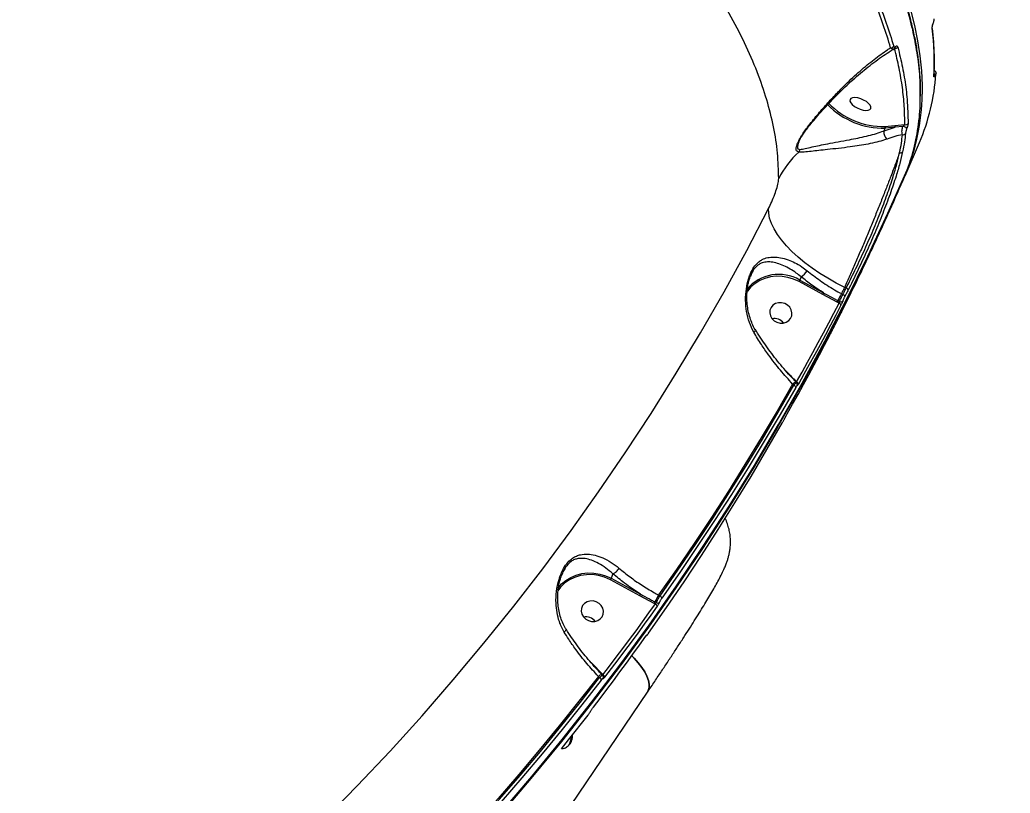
# Model space of a CAD drawing. Header units: millimetres. Extents: x -4688 to 6829, y -6350 to 4771.
# Drawn here: x 2417.5 to 2811.9, y 279 to 587 of the extents above; entities that cross this region are included whole.
import ezdxf

# ---------------------------------------------------------------- set-up
doc = ezdxf.new("R2010")
doc.units = ezdxf.units.MM
for name, color, linetype in [('DIKOM_ОБЪЕКТ', 7, 'Continuous'), ('DIKOM_РАЗМЕР_ЗОНА', 7, 'Continuous'), ('DIKOM_РАЗМЕР_ОБЪЕКТА', 7, 'Continuous')]:
    doc.layers.add(name, color=color, linetype=linetype)
doc.styles.add('style1', font='arial.ttf', dxfattribs={"width": 0.8})
doc.dimstyles.new('1-50', dxfattribs={"dimtxt": 300, "dimasz": 200, "dimexe": 100, "dimexo": 0, "dimgap": 100, "dimtad": 1, "dimtxsty": 'style1', "dimcen": 200, "dimclrd": 7, "dimclre": 7, "dimclrt": 7, "dimadec": 1, "dimazin": 2, "dimtfac": 1, "dimtmove": 0, "dimatfit": 2, "dimfxl": 0, "dimlwd": 25, "dimlwe": 18, "dimarcsym": 0})

# ---------------------------------------------------------------- blocks, each defined once
blk = doc.blocks.new('*D9')
at = {"layer": 'Defpoints', "color": 0, "transparency": 16777216}
for p in [(2285.35, 2926.08), (233.68, -3329.73), (5655.58, -3329.73)]:
    blk.add_point(p, dxfattribs=at)
at = {"layer": 'DIKOM_РАЗМЕР_ОБЪЕКТА', "color": 7, "lineweight": 18, "transparency": 16777216}
for p, q in [((2285.35, 2926.08), (5755.58, 2926.08)), ((233.68, -3329.73), (5755.58, -3329.73))]:
    blk.add_line(p, q, dxfattribs=at)
at = {"layer": 'DIKOM_РАЗМЕР_ОБЪЕКТА', "color": 7, "lineweight": 25, "transparency": 16777216}
blk.add_line((5655.58, 2726.08), (5655.58, -3129.73), dxfattribs=at)
at = {"layer": 'DIKOM_РАЗМЕР_ОБЪЕКТА', "color": 7, "transparency": 16777216}
for points in [[(5622.24, 2726.08), (5688.91, 2726.08), (5655.58, 2926.08)], [(5622.24, -3129.73), (5688.91, -3129.73), (5655.58, -3329.73)]]:
    blk.add_solid(points, dxfattribs=at)
at = {"layer": 'DIKOM_РАЗМЕР_ОБЪЕКТА', "color": 7, "transparency": 16777216, "insert": (5402.4, -130.27), "char_height": 300, "attachment_point": 5, "rotation": 90, "style": 'style1'}
blk.add_mtext('6250', dxfattribs=at)
blk = doc.blocks.new('*D10')
at = {"layer": 'Defpoints', "color": 0, "transparency": 16777216}
for p in [(2960.09, 4770.95), (741.18, -5330.34), (6729.08, -5330.34)]:
    blk.add_point(p, dxfattribs=at)
at = {"layer": 'DIKOM_РАЗМЕР_ЗОНА', "color": 7, "lineweight": 18, "transparency": 16777216}
for p, q in [((2960.09, 4770.95), (6829.08, 4770.95)), ((741.18, -5330.34), (6829.08, -5330.34))]:
    blk.add_line(p, q, dxfattribs=at)
at = {"layer": 'DIKOM_РАЗМЕР_ЗОНА', "color": 7, "lineweight": 25, "transparency": 16777216}
blk.add_line((6729.08, 4570.95), (6729.08, -5130.34), dxfattribs=at)
at = {"layer": 'DIKOM_РАЗМЕР_ЗОНА', "color": 7, "transparency": 16777216}
for points in [[(6695.74, 4570.95), (6762.41, 4570.95), (6729.08, 4770.95)], [(6695.74, -5130.34), (6762.41, -5130.34), (6729.08, -5330.34)]]:
    blk.add_solid(points, dxfattribs=at)
at = {"layer": 'DIKOM_РАЗМЕР_ЗОНА', "color": 7, "transparency": 16777216, "insert": (6475.9, -93.77), "char_height": 300, "attachment_point": 5, "rotation": 90, "style": 'style1'}
blk.add_mtext('10100', dxfattribs=at)
blk = doc.blocks.new('*D11')
at = {"layer": 'Defpoints', "color": 0, "transparency": 16777216}
for p in [(3703.08, 2652.76), (-3188.42, -47.63), (-3188.42, -4921.77)]:
    blk.add_point(p, dxfattribs=at)
at = {"layer": 'DIKOM_РАЗМЕР_ОБЪЕКТА', "color": 7, "lineweight": 18, "transparency": 16777216}
for p, q in [((3703.08, 2652.76), (3703.08, -5021.77)), ((-3188.42, -47.63), (-3188.42, -5021.77))]:
    blk.add_line(p, q, dxfattribs=at)
at = {"layer": 'DIKOM_РАЗМЕР_ОБЪЕКТА', "color": 7, "lineweight": 25, "transparency": 16777216}
blk.add_line((3503.08, -4921.77), (-2988.42, -4921.77), dxfattribs=at)
at = {"layer": 'DIKOM_РАЗМЕР_ОБЪЕКТА', "color": 7, "transparency": 16777216}
for points in [[(-2988.42, -4888.44), (-2988.42, -4955.11), (-3188.42, -4921.77)], [(3503.08, -4888.44), (3503.08, -4955.11), (3703.08, -4921.77)]]:
    blk.add_solid(points, dxfattribs=at)
at = {"layer": 'DIKOM_РАЗМЕР_ОБЪЕКТА', "color": 7, "transparency": 16777216, "insert": (4.08, -4668.6), "char_height": 300, "attachment_point": 5, "style": 'style1'}
blk.add_mtext('6900', dxfattribs=at)
blk = doc.blocks.new('*D12')
at = {"layer": 'Defpoints', "color": 0, "transparency": 16777216}
for p in [(4937.72, 2926.08), (-4688.42, -671.13), (4937.72, -6249.77)]:
    blk.add_point(p, dxfattribs=at)
at = {"layer": 'DIKOM_РАЗМЕР_ЗОНА', "color": 7, "lineweight": 18, "transparency": 16777216}
for p, q in [((4937.72, 2926.08), (4937.72, -6349.77)), ((-4688.42, -671.13), (-4688.42, -6349.77))]:
    blk.add_line(p, q, dxfattribs=at)
at = {"layer": 'DIKOM_РАЗМЕР_ЗОНА', "color": 7, "lineweight": 25, "transparency": 16777216}
blk.add_line((-4488.42, -6249.77), (4737.72, -6249.77), dxfattribs=at)
at = {"layer": 'DIKOM_РАЗМЕР_ЗОНА', "color": 7, "transparency": 16777216}
for points in [[(-4488.42, -6216.44), (-4488.42, -6283.11), (-4688.42, -6249.77)], [(4737.72, -6216.44), (4737.72, -6283.11), (4937.72, -6249.77)]]:
    blk.add_solid(points, dxfattribs=at)
at = {"layer": 'DIKOM_РАЗМЕР_ЗОНА', "color": 7, "transparency": 16777216, "insert": (124.65, -5996.6), "char_height": 300, "attachment_point": 5, "style": 'style1'}
blk.add_mtext('9650', dxfattribs=at)

msp = doc.modelspace()

# ---------------------------------------------------------------- linework, layer by layer
at = {"layer": 'DIKOM_ОБЪЕКТ', "color": 7, "linetype": 'Continuous', "lineweight": 15}
for p, q in [((2781.259, 585.485), (2781.287, 585.55)), ((2781.273, 585.6), (2781.301, 585.666)), ((2766.288, 576.068), (2766.281, 576.054)), ((2781.594, 564.688), (2781.594, 564.688)), ((2782.04, 565.011), (2782.02, 564.965)), ((2762.039, 544.48), (2766.012, 544.872)), ((2766.012, 544.872), (2769.965, 545.241)), ((2769.183, 544.519), (2766.14, 544.179)), ((2761.749, 542.82), (2761.75, 542.823)), ((2761.75, 542.823), (2766.14, 544.179)), ((2761.75, 542.823), (2762.167, 543.787)), ((2766.14, 544.179), (2762.167, 543.787)), ((2770.032, 524.838), (2775.772, 538.092)), ((2769.238, 523.141), (2770.635, 526.422)), ((2770.944, 527.244), (2770.961, 527.285)), ((2708.631, 485.178), (2708.457, 484.756)), ((2737.265, 477.648), (2727.826, 482.743)), ((2728.615, 484.628), (2728.129, 483.337)), ((2728.129, 483.337), (2737.569, 478.243)), ((2742.998, 474.597), (2737.265, 477.648)), ((2744.723, 477.926), (2745.303, 477.613)), ((2746.614, 480.177), (2746.006, 480.434)), ((2743.781, 474.175), (2742.998, 474.597)), ((2743.286, 475.152), (2743.969, 474.783)), ((2740.399, 462.074), (2740.429, 462.128)), ((2722.193, 447.61), (2722.32, 447.48)), ((2725.768, 441.433), (2725.289, 441.922)), ((2726.691, 442.646), (2726.673, 442.661)), ((2726.867, 442.466), (2726.691, 442.646)), ((2726.851, 442.514), (2726.831, 442.503)), ((2633.266, 365.687), (2633.161, 365.384)), ((2664.426, 357.659), (2652.689, 363.994)), ((2653.671, 366.393), (2652.993, 364.589)), ((2652.993, 364.589), (2664.73, 358.254)), ((2670.172, 354.601), (2664.426, 357.659)), ((2670.46, 355.156), (2670.977, 354.877)), ((2671.897, 357.931), (2672.478, 357.617)), ((2670.62, 354.359), (2670.172, 354.601)), ((2644.635, 331.38), (2645.117, 330.887)), ((2645.117, 330.887), (2649.639, 326.207)), ((2648.379, 325.029), (2647.917, 325.502)), ((2649.32, 326.226), (2649.309, 326.235)), ((2649.607, 325.931), (2649.32, 326.226)), ((2649.639, 326.207), (2649.732, 326.112)), ((2550.036, 145.771), (2667.44, 319.204))]:
    msp.add_line(p, q, dxfattribs=at)
at = {"layer": 'DIKOM_ОБЪЕКТ', "color": 7, "linetype": 'Continuous', "lineweight": 15, "flags": 128}
for points in [[(2772.216, 590.894), (2773.803, 584.708), (2775.062, 578.611), (2775.992, 572.61), (2776.592, 566.71), (2776.862, 560.914), (2776.864, 557.358)], [(2781.258, 585.482), (2781.272, 585.526), (2781.273, 585.6)], [(2781.289, 585.553), (2781.3, 585.592), (2781.301, 585.666)], [(2781.593, 564.685), (2781.58, 564.584), (2781.529, 564.416)], [(2782.431, 565.647), (2782.417, 565.54), (2782.367, 565.381)], [(2748.143, 555.202), (2748.116, 554.612), (2748.426, 553.928), (2749.05, 553.205), (2749.936, 552.503), (2751.012, 551.877), (2752.192, 551.379), (2753.38, 551.049), (2754.479, 550.914), (2755.401, 550.984), (2756.07, 551.255), (2756.433, 551.703), (2756.461, 552.293), (2756.15, 552.977), (2755.527, 553.7), (2754.641, 554.402), (2753.564, 555.028), (2752.384, 555.526), (2751.197, 555.856), (2750.098, 555.991), (2749.176, 555.921), (2748.506, 555.65), (2748.143, 555.202)], [(2770.635, 526.422), (2762.926, 509.126), (2754.881, 491.977), (2746.504, 474.981), (2737.797, 458.143), (2728.763, 441.468), (2719.404, 424.962), (2709.723, 408.63), (2699.723, 392.475), (2689.407, 376.504), (2678.779, 360.721), (2667.841, 345.131), (2656.597, 329.738), (2645.05, 314.548), (2633.203, 299.564), (2621.061, 284.792), (2608.627, 270.235)], [(2608.936, 271.056), (2621.37, 285.613), (2633.512, 300.385), (2645.358, 315.369), (2656.905, 330.559), (2668.15, 345.952), (2679.087, 361.542), (2689.716, 377.325), (2700.032, 393.297), (2710.031, 409.451), (2719.712, 425.784), (2729.071, 442.29), (2738.106, 458.964), (2746.813, 475.802), (2755.19, 492.798), (2763.234, 509.947), (2770.944, 527.244)], [(2770.643, 526.55), (2770.648, 526.51), (2770.635, 526.422)], [(2770.649, 526.456), (2770.694, 526.611), (2770.708, 526.702)], [(2538.566, 268.314), (2551.89, 281.931), (2564.932, 295.782), (2577.687, 309.865), (2590.151, 324.173), (2602.321, 338.703), (2614.191, 353.45), (2625.759, 368.409), (2637.021, 383.576), (2647.972, 398.945), (2658.611, 414.512), (2668.933, 430.271), (2678.934, 446.219), (2688.613, 462.349), (2697.965, 478.657), (2706.989, 495.137), (2715.68, 511.784)], [(2746.006, 480.434), (2742.602, 482.167), (2739.285, 484.033), (2736.086, 486.016), (2733.033, 488.097), (2730.155, 490.258), (2727.477, 492.479), (2725.025, 494.739), (2722.82, 497.019), (2720.883, 499.296), (2719.231, 501.551), (2717.879, 503.762), (2716.84, 505.911), (2716.124, 507.976), (2715.736, 509.94), (2715.68, 511.784)], [(2727.826, 482.743), (2725.674, 483.725), (2723.411, 484.413), (2721.086, 484.791), (2718.75, 484.852), (2716.454, 484.593), (2714.248, 484.022), (2712.18, 483.15), (2710.297, 481.996), (2708.638, 480.585), (2707.24, 478.949), (2707.115, 478.773)], [(2746.006, 480.434), (2745.846, 480.12), (2745.686, 479.807), (2745.526, 479.493), (2745.366, 479.18), (2745.205, 478.866), (2745.045, 478.553), (2744.884, 478.24), (2744.723, 477.926)], [(2745.303, 477.613), (2745.468, 477.934), (2745.632, 478.254), (2745.796, 478.574), (2745.96, 478.895), (2746.124, 479.215), (2746.287, 479.536), (2746.451, 479.856), (2746.614, 480.177)], [(2747.366, 479.35), (2747.202, 479.029), (2747.038, 478.708), (2746.874, 478.387), (2746.71, 478.067), (2746.546, 477.746), (2746.382, 477.425), (2746.218, 477.105), (2746.053, 476.784)], [(2717.921, 467.159), (2719.033, 466.531), (2720.27, 466.205), (2721.532, 466.209), (2722.717, 466.542), (2723.729, 467.177), (2724.485, 468.063), (2724.925, 469.127), (2725.013, 470.284), (2724.741, 471.44), (2724.133, 472.501), (2723.236, 473.382), (2722.124, 474.01), (2720.887, 474.336), (2719.625, 474.332), (2718.44, 473.999), (2717.428, 473.364), (2716.672, 472.479), (2716.232, 471.414), (2716.144, 470.257), (2716.416, 469.101), (2717.024, 468.04), (2717.921, 467.159)], [(2726.843, 442.8), (2729.023, 446.69), (2731.185, 450.589), (2733.33, 454.497), (2735.456, 458.414), (2737.564, 462.341), (2739.654, 466.276), (2741.727, 470.221), (2743.781, 474.175)], [(2744.529, 473.341), (2742.473, 469.384), (2740.399, 465.436), (2738.307, 461.497), (2736.197, 457.567), (2734.069, 453.647), (2731.923, 449.735), (2729.759, 445.833), (2727.577, 441.94)], [(2710.402, 463.637), (2710.425, 463.579), (2710.432, 463.42), (2710.375, 463.231), (2710.255, 463.016), (2710.076, 462.782), (2709.844, 462.535)], [(2740.803, 462.825), (2740.968, 463.145), (2741.132, 463.466), (2741.296, 463.787), (2741.46, 464.107), (2741.624, 464.428), (2741.788, 464.749), (2741.952, 465.07), (2742.115, 465.391)], [(2723.099, 430.034), (2725.281, 433.927), (2727.445, 437.829), (2729.591, 441.74), (2731.719, 445.661), (2733.829, 449.591), (2735.921, 453.53), (2737.995, 457.477), (2740.051, 461.434)], [(2725.289, 441.922), (2719.092, 431.152), (2712.757, 420.457), (2706.285, 409.837), (2699.677, 399.295), (2692.933, 388.832), (2686.054, 378.45), (2679.042, 368.149), (2671.897, 357.931)], [(2672.478, 357.617), (2679.608, 367.814), (2686.606, 378.094), (2693.471, 388.455), (2700.202, 398.896), (2706.798, 409.416), (2713.258, 420.013), (2719.581, 430.686), (2725.768, 441.433)], [(2726.502, 440.573), (2720.31, 429.817), (2713.981, 419.136), (2707.516, 408.53), (2700.914, 398.002), (2694.178, 387.552), (2687.308, 377.183), (2680.304, 366.894), (2673.168, 356.689)], [(2667.918, 342.73), (2675.054, 352.935), (2682.057, 363.224), (2688.928, 373.593), (2695.664, 384.043), (2702.265, 394.571), (2708.731, 405.177), (2715.06, 415.859), (2721.251, 426.615)], [(2652.689, 363.994), (2650.419, 365.006), (2648.03, 365.691), (2645.581, 366.033), (2643.131, 366.023), (2640.738, 365.661), (2638.462, 364.957), (2636.356, 363.928), (2634.471, 362.597), (2632.854, 360.998), (2631.806, 359.593)], [(2631.835, 360.608), (2631.853, 360.634), (2633.288, 362.314), (2634.991, 363.763), (2636.923, 364.951), (2639.044, 365.85), (2641.307, 366.443), (2643.664, 366.715), (2646.062, 366.661), (2648.451, 366.282), (2650.778, 365.586), (2652.993, 364.589)], [(2642.871, 348.364), (2643.983, 347.736), (2645.22, 347.41), (2646.482, 347.414), (2647.667, 347.747), (2648.678, 348.382), (2649.435, 349.268), (2649.875, 350.332), (2649.963, 351.489), (2649.691, 352.645), (2649.083, 353.706), (2648.186, 354.587), (2647.074, 355.215), (2645.837, 355.541), (2644.575, 355.537), (2643.39, 355.204), (2642.378, 354.569), (2641.622, 353.684), (2641.182, 352.619), (2641.094, 351.462), (2641.365, 350.306), (2641.974, 349.245), (2642.871, 348.364)], [(2649.732, 326.112), (2652.399, 329.605), (2655.051, 333.109), (2657.686, 336.624), (2660.305, 340.15), (2662.908, 343.686), (2665.495, 347.233), (2668.066, 350.791), (2670.62, 354.359)], [(2671.308, 353.426), (2668.752, 349.855), (2666.179, 346.295), (2663.59, 342.745), (2660.984, 339.205), (2658.363, 335.677), (2655.726, 332.159), (2653.072, 328.652), (2650.403, 325.156)], [(2645.924, 313.25), (2648.594, 316.746), (2651.247, 320.253), (2653.885, 323.771), (2656.506, 327.299), (2659.111, 330.839), (2661.701, 334.388), (2664.273, 337.949), (2666.83, 341.52)], [(2661.191, 333.688), (2662.126, 332.76), (2663.788, 330.933), (2665.214, 329.108), (2666.381, 327.314), (2667.268, 325.583), (2667.861, 323.944), (2668.149, 322.426), (2668.127, 321.053), (2667.796, 319.851), (2667.44, 319.204)], [(2667.44, 319.203), (2667.796, 319.851), (2668.127, 321.053), (2668.149, 322.426), (2667.861, 323.944), (2667.268, 325.583), (2666.381, 327.314), (2665.214, 329.108), (2663.788, 330.933), (2662.126, 332.76), (2661.191, 333.688)], [(2647.917, 325.502), (2640.185, 315.604), (2632.325, 305.798), (2624.336, 296.083), (2616.221, 286.462), (2607.98, 276.934), (2599.614, 267.503), (2591.124, 258.169), (2582.513, 248.933)], [(2583.105, 248.613), (2591.699, 257.831), (2600.17, 267.148), (2608.519, 276.561), (2616.743, 286.069), (2624.843, 295.671), (2632.816, 305.366), (2640.662, 315.153), (2648.379, 325.029)], [(2649.049, 324.074), (2641.325, 314.189), (2633.473, 304.394), (2625.493, 294.691), (2617.387, 285.081), (2609.156, 275.565), (2600.8, 266.145), (2592.322, 256.821), (2583.721, 247.594)], [(2633.277, 296.711), (2636.075, 300.23), (2643.799, 310.115)]]:
    msp.add_lwpolyline(points, dxfattribs=at)
at = {"layer": 'DIKOM_ОБЪЕКТ', "color": 7, "linetype": 'Continuous', "lineweight": 15}
for centre, radius, start, end in [((2780.125, 583.905), 0.779, 336.22393, 7.29527), ((2679.154, 570.326), 102.545, 356.69628, 7.43285), ((2764.549, 576.932), 1.114, 257.4949, 333.16668), ((2766.144, 576.639), 1.109, 254.96517, 333.19747), ((2765.936, 576.24), 0.392, 334.01444, 6.882), ((2698.83, 571.126), 83.734, 336.76437, 356.06554), ((2781.311, 564.847), 0.719, 9.45222, 62.71905), ((2781.32, 564.889), 0.73, 9.60771, 63.72167), ((2691.968, 558.214), 84.9, 336.85075, 359.42214), ((2761.681, 575.35), 31.567, 224.55321, 270.88315), ((2761.518, 574.932), 30.457, 224.05296, 270.9801), ((2761.576, 544.036), 0.642, 337.18364, 43.7782), ((2765.549, 544.428), 0.642, 337.18371, 43.77738), ((2769.007, 542.155), 2.371, 42.16288, 85.74482), ((2770.327, 546.218), 1.042, 249.68563, 332.64176), ((2769.332, 542.21), 1.035, 250.66254, 330.57409), ((2751.381, 507.958), 35.394, 131.9268, 153.40014), ((2725.609, 535.857), 2.639, 323.57753, 349.30417), ((2768.29, 535.061), 1.021, 246.25864, 322.47115), ((2770.023, 527.632), 1, 336.53088, 339.70003), ((2719.772, 469.059), 16.544, 59.65906, 139.94818), ((2725.681, 489.902), 6.035, 299.08603, 332.02114), ((2723.324, 485.415), 5.235, 329.30118, 336.61155), ((2732.764, 480.321), 5.235, 329.30118, 336.61155), ((2770.32, 462.906), 29.678, 149.59533, 155.63132), ((2745.014, 476.598), 1.056, 10.15387, 74.09547), ((2746.329, 479.163), 1.053, 10.21056, 74.26705), ((2737.879, 477.601), 5.936, 329.59533, 335.63132), ((2743.492, 473.163), 1.052, 9.71827, 74.09092), ((2744.483, 475.629), 0.99, 238.75303, 324.99365), ((2717.891, 463.126), 4.901, 39.74069, 99.44258), ((2717.893, 463.131), 4.896, 39.29929, 99.47653), ((2726.99, 440.4), 2.283, 97.97059, 138.17575), ((2726.507, 441.77), 1.083, 9.027, 71.96942), ((2726.36, 441.704), 0.947, 342.90575, 58.7718), ((2725.424, 440.396), 1.092, 9.34458, 71.65489), ((2726.237, 441.691), 0.915, 331.50314, 351.73172), ((2648.187, 366.667), 5.236, 329.30135, 336.61162), ((2659.924, 360.332), 5.235, 329.30142, 336.61162), ((2665.053, 357.605), 5.936, 329.59556, 335.63141), ((2697.494, 342.911), 29.678, 149.59556, 155.63141), ((2671.499, 355.74), 1.009, 238.84387, 317.30274), ((2671.993, 356.536), 1.185, 7.39161, 65.82488), ((2670.137, 353.283), 1.18, 6.99587, 65.80314), ((2642.841, 344.332), 4.9, 39.32957, 99.44626), ((2642.843, 344.336), 4.896, 39.29931, 99.47652), ((2666.6, 342.663), 0.946, 302.87101, 325.23323), ((2649.578, 324.036), 2.215, 96.96004, 138.56897), ((2647.832, 323.933), 1.225, 6.59669, 63.47109), ((2648.933, 327.029), 1.084, 299.09508, 310.66968), ((2648.99, 325.151), 0.913, 323.88578, 355.16612), ((2649.195, 325.022), 1.215, 6.31642, 63.75843)]:
    msp.add_arc(centre, radius, start, end, dxfattribs=at)
for points, knots in [([(2776.056, 556.302), (2776.08, 558.475), (2776.139, 563.83), (2775.199, 572.391), (2773.476, 581.884), (2771.051, 591.188), (2767.646, 601.449), (2763.03, 612.713), (2757.15, 624.625), (2750.511, 636.267), (2743.504, 647.204), (2735.97, 657.871), (2728.086, 668.141), (2718.854, 679.294), (2708.091, 691.324), (2695.989, 703.806), (2683.517, 715.789), (2671.248, 726.86), (2658.777, 737.489), (2646.315, 747.571), (2632.495, 758.207), (2617.217, 769.354), (2600.908, 780.586), (2584.681, 791.18), (2569.19, 800.799), (2553.852, 809.882), (2538.879, 818.359), (2522.141, 827.419), (2503.562, 836.967), (2483.726, 846.561), (2464.364, 855.39), (2446.196, 863.211), (2428.496, 870.41), (2411.47, 876.955), (2393, 883.65), (2373.098, 890.379), (2352.475, 896.786), (2332.698, 902.414), (2314.447, 907.155), (2296.942, 911.284), (2280.361, 914.804), (2263.792, 917.962), (2252.945, 919.692), (2247.377, 920.58)], [0, 0, 0, 0, 0.0172243, 0.0424445, 0.0651596, 0.0879185, 0.1101023, 0.1383378, 0.1666578, 0.1918184, 0.2170386, 0.2397537, 0.2625126, 0.2846964, 0.3129319, 0.3412519, 0.3664125, 0.3916327, 0.4143478, 0.4371067, 0.4592905, 0.4865085, 0.513802, 0.5380357, 0.5623228, 0.5841816, 0.6060795, 0.6274159, 0.6556515, 0.6839715, 0.7091321, 0.7343525, 0.7570676, 0.7798265, 0.8020104, 0.830246, 0.858566, 0.8837266, 0.908947, 0.9316621, 0.9544211, 0.9766049, 1, 1, 1, 1]), ([(2776.223, 556.574), (2776.24, 557.705), (2776.284, 560.622), (2776.02, 565.435), (2775.47, 570.997), (2774.611, 576.657), (2773.459, 582.411), (2772.009, 588.264), (2770.26, 594.216), (2768.214, 600.264), (2765.877, 606.386), (2763.258, 612.559), (2760.364, 618.764), (2757.197, 624.997), (2753.757, 631.262), (2750.045, 637.561), (2746.058, 643.895), (2741.796, 650.266), (2737.259, 656.676), (2732.444, 663.127), (2727.35, 669.621), (2721.975, 676.157), (2716.335, 682.72), (2710.452, 689.282), (2704.346, 695.819), (2698.026, 702.323), (2691.489, 708.797), (2684.733, 715.244), (2677.757, 721.667), (2670.559, 728.066), (2663.136, 734.445), (2655.488, 740.805), (2647.61, 747.147), (2639.501, 753.474), (2631.174, 759.773), (2622.666, 766.018), (2614.007, 772.185), (2605.211, 778.264), (2596.27, 784.263), (2587.183, 790.182), (2577.951, 796.021), (2568.574, 801.781), (2559.051, 807.46), (2549.384, 813.059), (2539.571, 818.578), (2529.613, 824.018), (2519.519, 829.371), (2509.316, 834.624), (2499.038, 839.76), (2488.703, 844.769), (2478.317, 849.648), (2467.879, 854.399), (2457.389, 859.022), (2446.846, 863.517), (2436.251, 867.883), (2425.604, 872.122), (2414.906, 876.231), (2404.156, 880.212), (2393.359, 884.062), (2382.539, 887.774), (2371.732, 891.333), (2360.964, 894.731), (2350.245, 897.966), (2339.574, 901.038), (2328.949, 903.948), (2318.37, 906.696), (2307.838, 909.282), (2297.353, 911.706), (2286.916, 913.967), (2276.525, 916.066), (2266.187, 917.998), (2256.618, 919.658), (2250.543, 920.594), (2247.859, 921.008)], [0, 0, 0, 0, 0.00891475, 0.02298985, 0.03707065, 0.05116787, 0.06529699, 0.0794733, 0.09371197, 0.10802816, 0.12238957, 0.13669763, 0.15093476, 0.16511819, 0.17926362, 0.1933868, 0.20750353, 0.22162833, 0.23577309, 0.2499537, 0.26418608, 0.27848619, 0.29284953, 0.30719125, 0.32144753, 0.33564317, 0.34979432, 0.36391711, 0.37802766, 0.39214208, 0.40627161, 0.42043185, 0.43463887, 0.44890876, 0.46325337, 0.47759928, 0.49184616, 0.50604714, 0.52021372, 0.5343574, 0.54848969, 0.5626221, 0.57676378, 0.59092474, 0.60511644, 0.6193503, 0.63363774, 0.64794346, 0.66220631, 0.67642032, 0.69059696, 0.7047476, 0.71888366, 0.73301654, 0.74715644, 0.76131217, 0.77549513, 0.78971666, 0.80398813, 0.81829782, 0.8325811, 0.8468089, 0.86099645, 0.87515506, 0.88929604, 0.90343072, 0.91757027, 0.93172237, 0.94589834, 0.96010946, 0.97436697, 0.98867395, 1, 1, 1, 1]), ([(2719.734, 523.806), (2719.65, 527.144), (2719.483, 533.831), (2717.825, 544.316), (2715.133, 555.114), (2711.291, 566.268), (2706.313, 577.742), (2700.95, 588.04), (2695.666, 596.999), (2690.817, 604.557), (2685.534, 612.179), (2679.992, 619.627), (2674.25, 626.875), (2668.344, 633.922), (2662.099, 640.99), (2655.652, 647.928), (2649.04, 654.72), (2640.69, 662.934), (2630.189, 672.7), (2617.578, 683.664), (2604.633, 694.244), (2591.836, 704.121), (2578.903, 713.585), (2566.06, 722.527), (2551.996, 731.857), (2536.642, 741.524), (2520.239, 751.278), (2503.846, 760.501), (2488.025, 768.941), (2472.376, 776.865), (2457.137, 784.202), (2440.747, 791.7), (2423.191, 799.281), (2404.806, 806.712), (2386.776, 813.527), (2369.678, 819.563), (2353.042, 825.04), (2337.091, 829.931), (2321.339, 834.4), (2305.802, 838.486), (2295.524, 840.894), (2290.381, 842.1)], [0, 0, 0, 0, 0.0313056, 0.0627088, 0.094172, 0.1257342, 0.1577317, 0.1898334, 0.2100088, 0.2301841, 0.2504641, 0.2707441, 0.2892201, 0.307696, 0.3262521, 0.3448083, 0.3622402, 0.3796889, 0.4095383, 0.4394719, 0.4670327, 0.4946595, 0.5199016, 0.5451944, 0.5696679, 0.5995663, 0.6295489, 0.6571544, 0.684826, 0.7101086, 0.7354418, 0.7599541, 0.7899271, 0.8199843, 0.847658, 0.8753979, 0.9007423, 0.9261373, 0.9507092, 0.9753315, 1, 1, 1, 1]), ([(2764.308, 575.845), (2763.384, 578.882), (2761.536, 584.962), (2757.871, 594.314), (2753.607, 603.821), (2750.174, 610.282), (2748.457, 613.516)], [0, 0, 0, 0, 0.248874, 0.4981941, 0.7488692, 1, 1, 1, 1]), ([(2749.654, 614.187), (2751.361, 610.975), (2754.778, 604.545), (2759.048, 595.044), (2762.74, 585.64), (2764.608, 579.502), (2765.543, 576.43)], [0, 0, 0, 0, 0.2488739, 0.4981939, 0.748869, 1, 1, 1, 1]), ([(2780.837, 583.591), (2780.832, 583.668), (2780.821, 583.84), (2780.865, 584.226), (2780.962, 584.689), (2781.102, 585.173), (2781.216, 585.457), (2781.273, 585.6)], [0, 0, 0, 0, 0.1741801, 0.389583, 0.5958005, 0.7978792, 1, 1, 1, 1]), ([(2780.897, 584.007), (2780.897, 584.006), (2780.897, 584.005), (2780.896, 584.079), (2780.908, 584.232), (2780.95, 584.495), (2781.032, 584.844), (2781.144, 585.205), (2781.225, 585.399), (2781.259, 585.482)], [0, 0, 0, 0, 0.0559471, 0.1515355, 0.2848348, 0.4482282, 0.6430364, 0.8475907, 1, 1, 1, 1]), ([(2781.593, 564.685), (2781.642, 565.623), (2781.783, 568.336), (2781.785, 572.903), (2781.529, 578.398), (2781.108, 582.137), (2780.898, 584.002)], [0, 0, 0, 0, 0.1499053, 0.433613, 0.7174317, 1, 1, 1, 1]), ([(2781.286, 585.554), (2781.3, 585.584), (2781.382, 585.762), (2781.461, 585.982), (2781.5, 586.154), (2781.501, 586.158)], [0, 0, 0, 0, 0.165758, 0.9809043, 1, 1, 1, 1]), ([(2781.301, 585.666), (2781.339, 585.759), (2781.415, 585.947), (2781.506, 586.264), (2781.568, 586.566), (2781.595, 586.816), (2781.587, 586.927), (2781.583, 586.977)], [0, 0, 0, 0, 0.20396626, 0.40801179, 0.61352174, 0.82653603, 1, 1, 1, 1]), ([(2781.501, 586.158), (2781.543, 586.334), (2781.636, 586.716), (2781.683, 587.107), (2781.641, 587.342), (2781.631, 587.399)], [0, 0, 0, 0, 0.3935792, 0.8523347, 1, 1, 1, 1]), ([(2765.543, 576.43), (2765.615, 576.246), (2765.724, 575.973), (2765.956, 575.914), (2766.129, 576.006), (2766.254, 576.162), (2766.313, 576.265), (2766.325, 576.287)], [0, 0, 0, 0, 0.44560859, 0.66233718, 0.83648548, 0.96573309, 1, 1, 1, 1]), ([(2765.659, 575.384), (2765.68, 575.393), (2765.85, 575.464), (2766.062, 575.695), (2766.207, 575.959), (2766.271, 576.076)], [0, 0, 0, 0, 0.071834, 0.5898373, 1, 1, 1, 1]), ([(2766.281, 576.054), (2766.283, 576.058), (2766.297, 576.085), (2766.307, 576.096), (2766.303, 576.09), (2766.301, 576.089)], [0, 0, 0, 0, 0.1229237, 0.8089522, 1, 1, 1, 1]), ([(2766.325, 576.287), (2766.338, 576.31), (2766.4, 576.417), (2766.53, 576.578), (2766.712, 576.675), (2766.953, 576.613), (2767.062, 576.328), (2767.134, 576.139)], [0, 0, 0, 0, 0.0349369, 0.1620442, 0.3362758, 0.5591676, 1, 1, 1, 1]), ([(2767.134, 576.139), (2767.223, 575.8), (2767.668, 574.105), (2768.722, 569.726), (2769.987, 563.083), (2771.066, 554.592), (2771.186, 548.906), (2771.253, 545.739)], [0, 0, 0, 0, 0.03216595, 0.1608352, 0.41820876, 0.67595696, 1, 1, 1, 1]), ([(2730.801, 543.699), (2730.94, 543.881), (2732.355, 545.721), (2735.061, 549.072), (2738.878, 553.463), (2742.635, 557.496), (2747.095, 561.991), (2752.191, 566.729), (2757.777, 571.349), (2761.763, 574.227), (2763.875, 575.57), (2764.308, 575.845)], [0, 0, 0, 0, 0.0115185, 0.1169982, 0.2229803, 0.3292411, 0.4351023, 0.6083265, 0.7820041, 0.9552829, 1, 1, 1, 1]), ([(2731.179, 543.839), (2731.816, 544.639), (2733.211, 546.392), (2735.428, 548.997), (2737.88, 551.756), (2740.532, 554.6), (2743.353, 557.493), (2746.296, 560.357), (2749.293, 563.121), (2752.324, 565.763), (2755.376, 568.264), (2758.436, 570.618), (2761.423, 572.741), (2763.845, 574.342), (2765.203, 575.122), (2765.654, 575.381)], [0, 0, 0, 0, 0.0517189, 0.1132458, 0.1792665, 0.2508206, 0.3297718, 0.4118844, 0.4967242, 0.5843016, 0.6742929, 0.7669374, 0.86152, 0.9539657, 1, 1, 1, 1]), ([(2765.648, 575.392), (2765.584, 575.35), (2765.379, 575.213), (2764.96, 575.249), (2764.574, 575.49), (2764.362, 575.773), (2764.308, 575.845)], [0, 0, 0, 0, 0.1315911, 0.4273131, 0.8547479, 1, 1, 1, 1]), ([(2769.965, 545.241), (2769.929, 547.665), (2769.856, 552.516), (2769.061, 560.027), (2767.804, 567.694), (2766.506, 572.942), (2765.856, 575.568)], [0, 0, 0, 0, 0.2491442, 0.4986282, 0.7491414, 1, 1, 1, 1]), ([(2782.02, 564.965), (2781.981, 564.878), (2781.882, 564.656), (2781.737, 564.39), (2781.611, 564.232), (2781.532, 564.225), (2781.53, 564.352), (2781.529, 564.416)], [0, 0, 0, 0, 0.1407799, 0.3552888, 0.5700297, 0.7849624, 1, 1, 1, 1]), ([(2782.424, 565.646), (2782.429, 565.689), (2782.442, 565.802), (2782.414, 566.031), (2782.309, 566.317), (2782.104, 566.589), (2781.899, 566.694), (2781.798, 566.746)], [0, 0, 0, 0, 0.1159372, 0.3062943, 0.5225273, 0.7649917, 1, 1, 1, 1]), ([(2782.367, 565.381), (2782.366, 565.423), (2782.366, 565.508), (2782.314, 565.503), (2782.23, 565.397), (2782.133, 565.219), (2782.066, 565.07), (2782.04, 565.011)], [0, 0, 0, 0, 0.2142855, 0.4284468, 0.6429085, 0.8577318, 1, 1, 1, 1]), ([(2770.944, 527.244), (2771.6, 529.14), (2773.349, 534.199), (2775.166, 542.848), (2776.145, 550.676), (2776.072, 555.291), (2776.056, 556.302)], [0, 0, 0, 0, 0.207883, 0.5546843, 0.9025231, 1, 1, 1, 1]), ([(2768.989, 541.233), (2768.924, 541.513), (2768.804, 542.026), (2768.839, 542.978), (2768.967, 543.816), (2769.11, 544.281), (2769.183, 544.519)], [0, 0, 0, 0, 0.3312176, 0.6077962, 0.7983105, 1, 1, 1, 1]), ([(2769.183, 544.519), (2769.204, 544.55), (2769.238, 544.603), (2769.321, 544.705), (2769.458, 544.853), (2769.672, 545.042), (2769.847, 545.169), (2769.949, 545.231), (2769.965, 545.241)], [0, 0, 0, 0, 0.0726592, 0.1228186, 0.2789732, 0.5490133, 0.9247093, 1, 1, 1, 1]), ([(2771.253, 545.739), (2771.252, 545.713), (2771.249, 545.553), (2771.201, 545.196), (2771.074, 544.66), (2770.926, 544.169), (2770.818, 543.888), (2770.764, 543.747)], [0, 0, 0, 0, 0.0639347, 0.3885906, 0.6455869, 0.8222987, 1, 1, 1, 1]), ([(2727.732, 534.291), (2727.386, 534.406), (2726.788, 534.605), (2726.627, 535.7), (2726.949, 537.044), (2727.548, 538.488), (2728.669, 540.69), (2729.904, 542.434), (2730.801, 543.699)], [0, 0, 0, 0, 0.191457, 0.3312427, 0.4704843, 0.5823749, 0.6969281, 1, 1, 1, 1]), ([(2727.746, 538.304), (2727.831, 538.512), (2728.053, 539.058), (2728.624, 540.129), (2729.473, 541.506), (2730.343, 542.773), (2730.975, 543.55), (2731.185, 543.81)], [0, 0, 0, 0, 0.1293164, 0.3396727, 0.5800113, 0.859893, 1, 1, 1, 1]), ([(2728.202, 535.368), (2728.861, 535.468), (2730.202, 535.671), (2732.902, 536.325), (2735.915, 536.968), (2739.343, 537.646), (2743.348, 538.385), (2747.442, 539.139), (2751.274, 539.9), (2754.632, 540.645), (2757.903, 541.496), (2760.236, 542.241), (2761.462, 542.707), (2761.749, 542.82), (2761.749, 542.82)], [0, 0, 0, 0, 0.1058572, 0.2153339, 0.3127845, 0.4120259, 0.5248128, 0.6413448, 0.7237028, 0.8082084, 0.8893726, 0.9734924, 0.9999871, 1, 1, 1, 1]), ([(2730.801, 543.699), (2730.822, 543.699), (2730.972, 543.698), (2731.138, 543.718), (2731.162, 543.829), (2731.166, 543.848)], [0, 0, 0, 0, 0.1193286, 0.8535913, 1, 1, 1, 1]), ([(2762.867, 539.485), (2762.84, 539.511), (2762.757, 539.591), (2762.511, 539.863), (2762.161, 540.388), (2761.843, 541.177), (2761.665, 542.043), (2761.72, 542.55), (2761.749, 542.82)], [0, 0, 0, 0, 0.0343183, 0.1061119, 0.3220803, 0.5380478, 0.7540147, 1, 1, 1, 1]), ([(2768.989, 541.233), (2767.995, 541.018), (2765.998, 540.587), (2763.914, 539.853), (2762.867, 539.485)], [0, 0, 0, 0, 0.4978629, 1, 1, 1, 1]), ([(2767.879, 534.126), (2768.143, 535.418), (2768.675, 538.021), (2768.884, 540.157), (2768.989, 541.233)], [0, 0, 0, 0, 0.4964823, 1, 1, 1, 1]), ([(2770.234, 541.701), (2770.128, 540.618), (2769.916, 538.436), (2769.373, 535.777), (2769.099, 534.439)], [0, 0, 0, 0, 0.49649265, 1, 1, 1, 1]), ([(2770.764, 543.747), (2770.708, 543.6), (2770.596, 543.307), (2770.438, 542.787), (2770.293, 542.199), (2770.255, 541.879), (2770.234, 541.701)], [0, 0, 0, 0, 0.1849053, 0.368597, 0.6500906, 1, 1, 1, 1]), ([(2727.818, 538.424), (2727.711, 538.187), (2727.377, 537.438), (2727.113, 536.358), (2727.274, 535.426), (2727.859, 535.389), (2728.202, 535.368)], [0, 0, 0, 0, 0.12025943, 0.37880691, 0.63575267, 1, 1, 1, 1]), ([(2762.867, 539.485), (2762.556, 539.374), (2761.307, 538.929), (2758.831, 538.227), (2755.402, 537.474), (2751.801, 536.849), (2747.822, 536.282), (2743.479, 535.764), (2739.296, 535.316), (2735.667, 534.926), (2732.567, 534.589), (2729.759, 534.259), (2728.415, 534.28), (2727.732, 534.291)], [0, 0, 0, 0, 0.02759513, 0.11061205, 0.19683755, 0.27957087, 0.3647249, 0.4761302, 0.59194314, 0.68766003, 0.78545655, 0.89108141, 1, 1, 1, 1]), ([(2767.879, 534.126), (2767.351, 532.655), (2766.294, 529.714), (2764.495, 524.933), (2762.632, 520.104), (2760.742, 515.31), (2758.747, 510.345), (2756.669, 505.262), (2754.535, 500.128), (2752.373, 495.01), (2750.212, 489.979), (2748.072, 485.071), (2746.694, 481.978), (2746.006, 480.434)], [0, 0, 0, 0, 0.1033753, 0.2067505, 0.294607, 0.3827354, 0.4705918, 0.5587486, 0.6471803, 0.7353371, 0.8234665, 0.9118705, 1, 1, 1, 1]), ([(2746.614, 480.177), (2747.755, 482.446), (2749.482, 485.88), (2751.818, 490.805), (2754.135, 495.822), (2756.406, 500.968), (2758.563, 506.113), (2760.622, 511.219), (2762.516, 516.233), (2764.186, 521.037), (2765.514, 525.136), (2766.834, 529.622), (2767.529, 532.617), (2767.879, 534.126)], [0, 0, 0, 0, 0.1312176, 0.1985366, 0.2663506, 0.3975679, 0.4649063, 0.5327453, 0.6634786, 0.7305666, 0.7981511, 0.8982446, 1, 1, 1, 1]), ([(2769.099, 534.439), (2768.744, 532.924), (2768.027, 529.869), (2766.685, 525.333), (2765.338, 521.191), (2764.067, 517.536), (2762.669, 513.736), (2761.172, 509.863), (2759.599, 505.963), (2757.959, 502.044), (2756.243, 498.081), (2754.489, 494.158), (2752.722, 490.321), (2750.948, 486.579), (2749.154, 482.89), (2747.963, 480.533), (2747.366, 479.35)], [0, 0, 0, 0, 0.10012, 0.2018927, 0.2670866, 0.3327346, 0.3998168, 0.4673953, 0.5327955, 0.5986549, 0.6659611, 0.7337666, 0.7991438, 0.8649761, 0.9322411, 1, 1, 1, 1]), ([(2715.68, 511.784), (2716.12, 512.69), (2716.995, 514.49), (2718.194, 517.499), (2719.122, 520.311), (2719.648, 522.501), (2719.709, 523.421), (2719.734, 523.806)], [0, 0, 0, 0, 0.2180193, 0.4332374, 0.6437892, 0.8514366, 1, 1, 1, 1]), ([(2746.568, 474.274), (2746.922, 474.975), (2750.027, 481.122), (2755.607, 492.85), (2762.848, 508.423), (2767.275, 518.572), (2769.263, 523.13)], [0, 0, 0, 0, 0.0437201, 0.3834305, 0.723082, 1, 1, 1, 1]), ([(2709.844, 462.535), (2709.199, 463.821), (2707.889, 466.433), (2706.863, 470.753), (2706.453, 475.27), (2706.718, 479.626), (2707.451, 483.103), (2708.291, 485.535), (2709.264, 487.635), (2710.497, 489.406), (2711.882, 490.701), (2713.418, 491.693), (2715.361, 492.376), (2717.802, 492.608), (2720.491, 492.324), (2723.288, 491.549), (2726.127, 490.317), (2728.694, 488.849), (2730.316, 487.604), (2731.011, 487.071)], [0, 0, 0, 0, 0.07475823, 0.15190946, 0.22739078, 0.30517641, 0.36884964, 0.40103936, 0.43432963, 0.49045712, 0.5278011, 0.56608448, 0.63010266, 0.69576569, 0.76372874, 0.83322368, 0.89282715, 0.95406149, 1, 1, 1, 1]), ([(2728.615, 484.628), (2727.981, 485.144), (2726.516, 486.335), (2724.202, 487.815), (2721.679, 489.118), (2719.175, 490.056), (2716.826, 490.561), (2714.673, 490.609), (2712.991, 490.215), (2711.63, 489.479), (2710.445, 488.454), (2709.34, 487.032), (2708.812, 485.65), (2708.631, 485.178)], [0, 0, 0, 0, 0.0783854, 0.181173, 0.2866662, 0.4041574, 0.5240533, 0.6327825, 0.7437244, 0.804438, 0.8666004, 0.9544255, 1, 1, 1, 1]), ([(2710.391, 463.631), (2710.377, 463.652), (2709.901, 464.347), (2709.18, 465.903), (2708.244, 468.304), (2707.576, 470.924), (2707.155, 473.699), (2707.019, 476.359), (2707.112, 478.766), (2707.358, 480.813), (2707.72, 482.566), (2708.123, 484.044), (2708.448, 484.838), (2708.597, 485.2)], [0, 0, 0, 0, 0.0035583, 0.1175246, 0.2361353, 0.3591383, 0.4856738, 0.615042, 0.7149155, 0.8028536, 0.882229, 0.9462757, 1, 1, 1, 1]), ([(2731.011, 487.071), (2732.706, 485.755), (2736.146, 483.086), (2740.87, 480.075), (2743.793, 478.445), (2744.723, 477.926)], [0, 0, 0, 0, 0.3984801, 0.8085148, 1, 1, 1, 1]), ([(2737.569, 478.243), (2736.017, 479.25), (2732.886, 481.282), (2730.047, 483.506), (2728.615, 484.628)], [0, 0, 0, 0, 0.4956378, 1, 1, 1, 1]), ([(2737.569, 478.243), (2737.86, 478.082), (2739.319, 477.278), (2741.232, 476.259), (2742.844, 475.39), (2743.286, 475.152)], [0, 0, 0, 0, 0.1536566, 0.7682989, 1, 1, 1, 1]), ([(2743.969, 474.783), (2743.979, 474.807), (2744.047, 474.987), (2744.225, 475.415), (2744.553, 476.133), (2744.931, 476.909), (2745.179, 477.378), (2745.303, 477.613)], [0, 0, 0, 0, 0.03710357, 0.27796641, 0.51875903, 0.75934382, 1, 1, 1, 1]), ([(2742.115, 465.391), (2742.992, 467.116), (2744.584, 470.249), (2745.962, 473.021), (2746.581, 474.267)], [0, 0, 0, 0, 0.5506639, 1, 1, 1, 1]), ([(2743.781, 474.175), (2743.8, 474.225), (2743.838, 474.325), (2743.893, 474.491), (2743.939, 474.645), (2743.961, 474.738), (2743.968, 474.777), (2743.969, 474.783)], [0, 0, 0, 0, 0.2402524, 0.4811513, 0.7222767, 0.962856, 1, 1, 1, 1]), ([(2745.294, 475.061), (2745.288, 475.046), (2745.251, 474.936), (2745.15, 474.675), (2744.963, 474.239), (2744.745, 473.768), (2744.601, 473.483), (2744.529, 473.341)], [0, 0, 0, 0, 0.0372896, 0.2782363, 0.5190458, 0.7595575, 1, 1, 1, 1]), ([(2746.053, 476.784), (2745.982, 476.641), (2745.839, 476.356), (2745.623, 475.884), (2745.436, 475.447), (2745.336, 475.186), (2745.299, 475.076), (2745.294, 475.061)], [0, 0, 0, 0, 0.2404748, 0.4810174, 0.7218885, 0.9628789, 1, 1, 1, 1]), ([(2725.289, 441.922), (2723.64, 443.739), (2720.295, 447.422), (2716.175, 452.791), (2712.646, 457.871), (2710.828, 460.898), (2709.844, 462.535)], [0, 0, 0, 0, 0.28486173, 0.57775047, 0.77156728, 1, 1, 1, 1]), ([(2726.71, 442.696), (2726.336, 443.075), (2725.09, 444.34), (2723.019, 446.626), (2720.514, 449.53), (2718.094, 452.53), (2715.781, 455.584), (2713.611, 458.661), (2711.821, 461.356), (2710.827, 463.01), (2710.446, 463.645)], [0, 0, 0, 0, 0.06061161, 0.20216673, 0.34470933, 0.48770075, 0.63041047, 0.77223326, 0.91268462, 1, 1, 1, 1]), ([(2740.051, 461.434), (2740.061, 461.455), (2740.116, 461.561), (2740.162, 461.648), (2740.199, 461.718)], [0, 0, 0, 0, 0.1962862, 1, 1, 1, 1]), ([(2740.198, 461.718), (2740.255, 461.827), (2740.34, 461.987), (2740.397, 462.091), (2740.399, 462.094), (2740.4, 462.095)], [0, 0, 0, 0, 0.56873345, 0.84137408, 1, 1, 1, 1]), ([(2740.199, 461.718), (2740.222, 461.763), (2740.308, 461.929), (2740.402, 462.102), (2740.467, 462.215), (2740.442, 462.157), (2740.429, 462.128)], [0, 0, 0, 0, 0.1088397, 0.4058893, 0.7028747, 1, 1, 1, 1]), ([(2740.367, 462), (2740.369, 462.004), (2740.381, 462.023), (2740.401, 462.057), (2740.452, 462.148), (2740.567, 462.367), (2740.729, 462.68), (2740.832, 462.882), (2740.854, 462.924)], [0, 0, 0, 0, 0.012795, 0.066401, 0.1969639, 0.5785249, 0.9120508, 1, 1, 1, 1]), ([(2740.429, 462.128), (2740.417, 462.1), (2740.392, 462.043), (2740.453, 462.151), (2740.58, 462.391), (2740.713, 462.649), (2740.792, 462.804), (2740.803, 462.825)], [0, 0, 0, 0, 0.2407363, 0.4813566, 0.7220917, 0.9627992, 1, 1, 1, 1]), ([(2722.32, 447.48), (2722.524, 447.271), (2724.037, 445.716), (2725.541, 444.153), (2726.843, 442.8)], [0, 0, 0, 0, 0.1343653, 1, 1, 1, 1]), ([(2725.768, 441.433), (2725.816, 441.495), (2726.021, 441.755), (2726.351, 442.137), (2726.664, 442.424), (2726.834, 442.526), (2726.847, 442.462), (2726.849, 442.449)], [0, 0, 0, 0, 0.0901848, 0.3795268, 0.656458, 0.929048, 1, 1, 1, 1]), ([(2726.851, 442.514), (2726.848, 442.576), (2726.845, 442.664), (2726.843, 442.769), (2726.843, 442.8)], [0, 0, 0, 0, 0.7053791, 1, 1, 1, 1]), ([(2727.137, 441.561), (2727.142, 441.583), (2727.162, 441.666), (2727.159, 441.879), (2727.083, 442.16), (2726.976, 442.377), (2726.872, 442.454), (2726.86, 442.463)], [0, 0, 0, 0, 0.0944292, 0.3485713, 0.6319712, 0.9571077, 1, 1, 1, 1]), ([(2727.577, 441.94), (2727.544, 441.882), (2727.429, 441.681), (2727.334, 441.532), (2727.265, 441.425)], [0, 0, 0, 0, 0.2879215, 1, 1, 1, 1]), ([(2727.041, 441.255), (2727.041, 441.289), (2727.041, 441.356), (2726.946, 441.271), (2726.789, 441.055), (2726.627, 440.793), (2726.526, 440.616), (2726.502, 440.573)], [0, 0, 0, 0, 0.2249539, 0.4495811, 0.6803277, 0.9238133, 1, 1, 1, 1]), ([(2727.265, 441.425), (2727.222, 441.364), (2727.128, 441.23), (2727.041, 441.155), (2727.041, 441.221), (2727.041, 441.255)], [0, 0, 0, 0, 0.2986226, 0.6490483, 1, 1, 1, 1]), ([(2722.732, 429.371), (2722.768, 429.437), (2722.893, 429.667), (2723.013, 429.881), (2723.099, 430.034)], [0, 0, 0, 0, 0.2879213, 1, 1, 1, 1]), ([(2721.251, 426.615), (2721.337, 426.767), (2721.509, 427.072), (2721.779, 427.564), (2722.019, 428.012), (2722.125, 428.22), (2722.177, 428.322)], [0, 0, 0, 0, 0.2566213, 0.5136595, 0.7612227, 1, 1, 1, 1]), ([(2722.177, 428.322), (2722.226, 428.418), (2722.322, 428.608), (2722.524, 428.988), (2722.666, 429.251), (2722.732, 429.371)], [0, 0, 0, 0, 0.3509587, 0.7013913, 1, 1, 1, 1]), ([(2667.44, 319.204), (2667.942, 319.945), (2669.4, 322.101), (2671.744, 325.589), (2674.433, 329.62), (2677.014, 333.52), (2679.482, 337.282), (2681.829, 340.894), (2684.051, 344.351), (2686.142, 347.643), (2688.098, 350.767), (2689.918, 353.721), (2691.601, 356.506), (2693.15, 359.132), (2694.575, 361.623), (2695.9, 364.036), (2697.1, 366.361), (2698.062, 368.409), (2698.786, 370.173), (2699.295, 371.603), (2699.699, 372.94), (2700.044, 374.352), (2700.319, 375.885), (2700.502, 377.573), (2700.555, 379.431), (2700.434, 381.444), (2700.102, 383.581), (2699.504, 385.771), (2698.904, 387.454), (2698.422, 388.355), (2698.313, 388.559)], [0, 0, 0, 0, 0.024535, 0.0712991, 0.1181115, 0.1649944, 0.2119662, 0.2590512, 0.3062823, 0.353705, 0.4013849, 0.449419, 0.4979587, 0.5472532, 0.5977483, 0.6503388, 0.707201, 0.7627033, 0.7977574, 0.8220463, 0.8432706, 0.8623889, 0.8804531, 0.8982977, 0.916296, 0.9348916, 0.9541636, 0.973966, 0.9941101, 1, 1, 1, 1]), ([(2634.298, 343.164), (2633.596, 344.522), (2632.324, 346.983), (2631.374, 350.936), (2630.944, 354.972), (2631.138, 359.416), (2631.938, 363.337), (2633.016, 366.379), (2634.15, 368.743), (2635.716, 370.992), (2637.497, 372.58), (2639.207, 373.519), (2641.187, 374.145), (2643.622, 374.318), (2646.569, 373.864), (2649.712, 372.766), (2652.944, 371.095), (2655.082, 369.43), (2656.115, 368.626)], [0, 0, 0, 0, 0.0785517, 0.14240769, 0.2076086, 0.28569108, 0.36653484, 0.40509871, 0.44484294, 0.49743706, 0.54968496, 0.59178495, 0.63493314, 0.70636046, 0.77972168, 0.85332184, 0.92913885, 1, 1, 1, 1]), ([(2653.674, 366.395), (2653.673, 366.395), (2652.749, 367.236), (2650.829, 368.777), (2647.965, 370.563), (2645.218, 371.803), (2642.615, 372.499), (2640.512, 372.589), (2638.765, 372.21), (2637.293, 371.525), (2635.72, 370.212), (2634.375, 368.236), (2633.589, 366.648), (2633.32, 365.848), (2633.266, 365.687)], [0, 0, 0, 0, 0.0000541, 0.1209578, 0.2475195, 0.377681, 0.4990932, 0.6231697, 0.6919708, 0.7622873, 0.8441978, 0.9255185, 0.9849868, 1, 1, 1, 1]), ([(2653.674, 366.395), (2653.84, 366.457), (2654.171, 366.581), (2654.774, 367.026), (2655.37, 367.603), (2655.792, 368.13), (2656.021, 368.471), (2656.093, 368.589), (2656.115, 368.626)], [0, 0, 0, 0, 0.2204855, 0.440971, 0.6614568, 0.8819434, 0.9635568, 1, 1, 1, 1]), ([(2656.115, 368.626), (2657.553, 367.444), (2660.375, 365.126), (2665.099, 361.877), (2668.971, 359.519), (2671.282, 358.265), (2671.897, 357.931)], [0, 0, 0, 0, 0.3028924, 0.5944611, 0.8920287, 1, 1, 1, 1]), ([(2635.053, 344.355), (2634.83, 344.703), (2634.167, 345.741), (2633.328, 347.672), (2632.518, 350.129), (2631.973, 352.778), (2631.701, 355.559), (2631.71, 358.26), (2631.967, 360.776), (2632.392, 362.918), (2632.797, 364.446), (2633.094, 365.2), (2633.166, 365.382)], [0, 0, 0, 0, 0.0580051, 0.173234, 0.2939283, 0.4195485, 0.5491133, 0.6810877, 0.7909426, 0.8918654, 0.973873, 1, 1, 1, 1]), ([(2653.671, 366.393), (2653.671, 366.393), (2653.672, 366.394), (2653.673, 366.395), (2653.674, 366.395)], [0, 0, 0, 0, 0.6968069, 1, 1, 1, 1]), ([(2664.73, 358.254), (2663.637, 358.96), (2661.441, 360.377), (2657.673, 363.076), (2655.192, 365.132), (2653.671, 366.393)], [0, 0, 0, 0, 0.2774665, 0.5572993, 1, 1, 1, 1]), ([(2664.73, 358.254), (2665.021, 358.093), (2666.48, 357.29), (2668.397, 356.268), (2670.014, 355.396), (2670.46, 355.156)], [0, 0, 0, 0, 0.1533127, 0.7665794, 1, 1, 1, 1]), ([(2670.977, 354.877), (2670.987, 354.902), (2671.059, 355.081), (2671.254, 355.501), (2671.62, 356.196), (2672.049, 356.944), (2672.335, 357.393), (2672.478, 357.617)], [0, 0, 0, 0, 0.0387882, 0.2783653, 0.5186336, 0.7594353, 1, 1, 1, 1]), ([(2672.241, 355.056), (2672.235, 355.041), (2672.193, 354.933), (2672.076, 354.681), (2671.85, 354.266), (2671.581, 353.822), (2671.399, 353.558), (2671.308, 353.426)], [0, 0, 0, 0, 0.0385716, 0.2780899, 0.5183557, 0.7592314, 1, 1, 1, 1]), ([(2673.168, 356.689), (2673.078, 356.556), (2672.896, 356.292), (2672.629, 355.848), (2672.405, 355.432), (2672.288, 355.18), (2672.246, 355.071), (2672.241, 355.056)], [0, 0, 0, 0, 0.240665, 0.4814361, 0.721633, 0.9612014, 1, 1, 1, 1]), ([(2670.62, 354.359), (2670.659, 354.399), (2670.735, 354.477), (2670.841, 354.616), (2670.925, 354.75), (2670.964, 354.834), (2670.975, 354.872), (2670.977, 354.877)], [0, 0, 0, 0, 0.2442311, 0.4858979, 0.7246337, 0.9617552, 1, 1, 1, 1]), ([(2634.998, 344.324), (2635.024, 344.27), (2635.086, 344.142), (2634.898, 343.785), (2634.61, 343.454), (2634.386, 343.242), (2634.329, 343.191), (2634.298, 343.164)], [0, 0, 0, 0, 0.2387748, 0.5672608, 0.8957479, 0.9447388, 1, 1, 1, 1]), ([(2647.917, 325.502), (2646.37, 327.185), (2643.232, 330.6), (2639.302, 335.664), (2636.341, 339.898), (2634.89, 342.217), (2634.298, 343.164)], [0, 0, 0, 0, 0.3072584, 0.6233184, 0.8463529, 1, 1, 1, 1]), ([(2649.331, 326.254), (2648.719, 326.883), (2647.268, 328.376), (2645.038, 330.874), (2642.655, 333.701), (2640.366, 336.608), (2638.202, 339.558), (2636.414, 342.146), (2635.418, 343.742), (2635.04, 344.347)], [0, 0, 0, 0, 0.1148238, 0.2725616, 0.4308915, 0.589264, 0.7471437, 0.9041483, 1, 1, 1, 1]), ([(2666.83, 341.52), (2666.846, 341.542), (2666.949, 341.686), (2667.124, 341.921), (2667.3, 342.131), (2667.398, 342.217), (2667.384, 342.155), (2667.376, 342.123)], [0, 0, 0, 0, 0.0426165, 0.282457, 0.5216215, 0.7607575, 1, 1, 1, 1]), ([(2666.858, 341.551), (2666.903, 341.613), (2667.014, 341.769), (2667.121, 341.904), (2667.186, 341.979), (2667.187, 341.98), (2667.187, 341.98)], [0, 0, 0, 0, 0.2629882, 0.65772, 0.8965404, 1, 1, 1, 1]), ([(2666.972, 341.709), (2667.026, 341.737), (2667.129, 341.791), (2667.248, 341.889), (2667.374, 342.013), (2667.54, 342.212), (2667.744, 342.477), (2667.904, 342.709), (2667.941, 342.762)], [0, 0, 0, 0, 0.1005396, 0.1951199, 0.3047138, 0.544838, 0.8960495, 1, 1, 1, 1]), ([(2667.376, 342.123), (2667.369, 342.092), (2667.354, 342.03), (2667.451, 342.117), (2667.625, 342.328), (2667.8, 342.564), (2667.902, 342.708), (2667.918, 342.73)], [0, 0, 0, 0, 0.2393873, 0.4786703, 0.7179146, 0.9577109, 1, 1, 1, 1]), ([(2648.379, 325.029), (2648.419, 325.071), (2648.63, 325.298), (2648.992, 325.646), (2649.359, 325.913), (2649.565, 326.001), (2649.583, 325.928), (2649.588, 325.912)], [0, 0, 0, 0, 0.0660017, 0.3548315, 0.6389235, 0.9216266, 1, 1, 1, 1]), ([(2649.728, 324.613), (2649.724, 324.651), (2649.716, 324.728), (2649.585, 324.666), (2649.381, 324.478), (2649.186, 324.25), (2649.07, 324.102), (2649.049, 324.074)], [0, 0, 0, 0, 0.2340719, 0.4679654, 0.7039629, 0.944859, 1, 1, 1, 1]), ([(2649.887, 325.077), (2649.895, 325.113), (2649.921, 325.245), (2649.862, 325.531), (2649.75, 325.796), (2649.625, 325.898), (2649.596, 325.922)], [0, 0, 0, 0, 0.1418295, 0.5128329, 0.8836398, 1, 1, 1, 1]), ([(2649.634, 325.789), (2649.634, 325.787), (2649.634, 325.775), (2649.651, 325.821), (2649.681, 325.919), (2649.711, 326.03), (2649.729, 326.099), (2649.732, 326.112)], [0, 0, 0, 0, 0.0691126, 0.3377692, 0.6234247, 0.9283183, 1, 1, 1, 1]), ([(2650.403, 325.156), (2650.381, 325.128), (2650.266, 324.979), (2650.071, 324.75), (2649.869, 324.561), (2649.74, 324.498), (2649.732, 324.575), (2649.728, 324.613)], [0, 0, 0, 0, 0.0557734, 0.2968037, 0.5326623, 0.7662387, 1, 1, 1, 1]), ([(2643.799, 310.115), (2643.898, 310.247), (2644.098, 310.51), (2644.404, 310.946), (2644.667, 311.344), (2644.806, 311.575), (2644.858, 311.67), (2644.864, 311.68)], [0, 0, 0, 0, 0.2457883, 0.4917905, 0.7342879, 0.9715254, 1, 1, 1, 1]), ([(2644.864, 311.68), (2644.869, 311.69), (2644.921, 311.785), (2645.059, 312.016), (2645.321, 312.415), (2645.626, 312.853), (2645.825, 313.117), (2645.924, 313.25)], [0, 0, 0, 0, 0.02785604, 0.26501947, 0.5077103, 0.75396249, 1, 1, 1, 1]), ([(2633.216, 296.753), (2633.312, 296.748), (2634.027, 296.708), (2635.219, 297.24), (2636.581, 298.379), (2637.38, 300.036), (2637.706, 301.401), (2637.574, 302.132), (2637.556, 302.233)], [0, 0, 0, 0, 0.03682909, 0.27469568, 0.51118205, 0.73875379, 0.96409045, 1, 1, 1, 1]), ([(2636.048, 298.084), (2636.286, 298.477), (2636.822, 299.367), (2637.102, 300.627), (2636.986, 301.372), (2636.967, 301.489)], [0, 0, 0, 0, 0.39986308, 0.90542624, 1, 1, 1, 1])]:
    msp.add_open_spline(points, degree=3, knots=knots, dxfattribs=at)

# ---------------------------------------------------------------- dimensions: what is measured, and where the dimension line sits
at = {"layer": 'DIKOM_РАЗМЕР_ЗОНА'}
dim = msp.add_linear_dim(base=(6729.076, -5330.338), p1=(2960.09, 4770.953), p2=(741.185, -5330.338), angle=90, text='10100', dimstyle='1-50', dxfattribs=at)
dim.commit()
dim.dimension.update_dxf_attribs({"geometry": '*D10', "text_midpoint": (6729.076, -93.775), "dimtype": 160})
dim = msp.add_linear_dim(base=(4937.725, -6249.775), p1=(-4688.422, -671.127), p2=(4937.725, 2926.075), text='9650', dimstyle='1-50', dxfattribs=at)
dim.commit()
dim.dimension.update_dxf_attribs({"geometry": '*D12', "text_midpoint": (124.651, -6249.775), "dimtype": 160})
at = {"layer": 'DIKOM_РАЗМЕР_ОБЪЕКТА'}
dim = msp.add_linear_dim(base=(5655.576, -3329.729), p1=(2285.35, 2926.075), p2=(233.685, -3329.729), angle=90, text='6250', dimstyle='1-50', dxfattribs=at)
dim.commit()
dim.dimension.update_dxf_attribs({"geometry": '*D9', "text_midpoint": (5655.576, -130.275), "dimtype": 160})
dim = msp.add_linear_dim(base=(-3188.422, -4921.775), p1=(3703.085, 2652.764), p2=(-3188.422, -47.627), text='6900', dimstyle='1-50', dxfattribs=at)
dim.commit()
dim.dimension.update_dxf_attribs({"geometry": '*D11', "text_midpoint": (4.076, -4921.775), "dimtype": 160})

doc.saveas('drawing.dxf')
